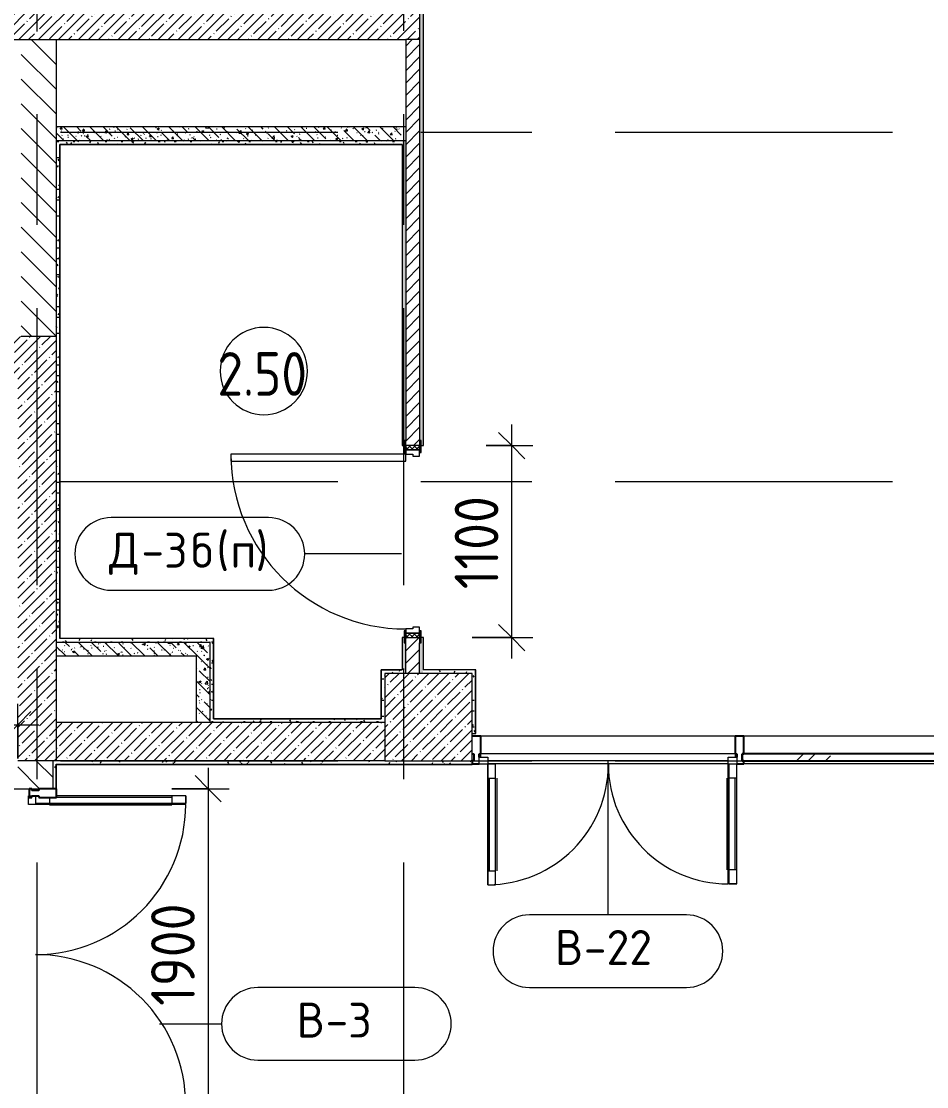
# Model space of a CAD drawing. Header units: millimetres. Extents: x 81632 to 272167, y -8553 to 29000.
# Drawn here: x 98520 to 103702, y 11533 to 17635 of the extents above; entities that cross this region are included whole.
import ezdxf

# ---------------------------------------------------------------- set-up
doc = ezdxf.new("R2010")
doc.units = ezdxf.units.MM
doc.linetypes.add('Осевая', pattern=[3175, 635, -476.25, 1587.5, -476.25])
for name, color, linetype, lineweight in [('A-ANNO-DIMS', 7, 'Continuous', 9), ('A-ANNO-DIMS-100', 7, 'Continuous', 9), ('A-AREA-IDEN', 7, 'Continuous', 9), ('A-DETL-GENF', 7, 'Continuous', 9), ('A-DOOR', 7, 'Continuous', 9), ('A-DOOR-FRAM-2', 7, 'Continuous', 9), ('A-DOOR-IDEN', 7, 'Continuous', 9), ('A-GLAZ-CURT', 7, 'Continuous', 9), ('A-GLAZ-CURT-1', 7, 'Continuous', 25), ('A-GLAZ-CWMG', 7, 'Continuous', 9), ('A-GLAZ-CWMG-1', 7, 'Continuous', 25), ('A-WALL', 7, 'Continuous', 9), ('I-WALL', 7, 'Continuous', 9), ('S-COLS', 7, 'Continuous', 9), ('Оси-2', 7, 'Осевая', 9)]:
    doc.layers.add(name, color=color, linetype=linetype, lineweight=lineweight)
for name, color, linetype, lineweight, true_color in [('A-DOOR-1', 1, 'Continuous', 9, 0xff0000), ('A-DOOR-2', 1, 'Continuous', 13, 0xff0000), ('A-DOOR-FRAM-1', 1, 'Continuous', 13, 0xff0000), ('A-WALL-1', 7, 'Continuous', 9, 0x3c3c3c), ('A-WALL-FNSH-1', 7, 'Continuous', 9, 0x3c3c3c)]:
    doc.layers.add(name, color=color, linetype=linetype, lineweight=lineweight, true_color=true_color)
doc.styles.add('GOST Common', font='GOST_Common.ttf', dxfattribs={"height": 200})
doc.styles.add('GOST Common_1', font='GOST_Common.ttf', dxfattribs={"width": 0.9, "height": 250})
doc.styles.add('ISOCPEUR', font='isocpeur.ttf', dxfattribs={"width": 0.9, "height": 250})
doc.dimstyles.new('ISO-2_5_0_9К_БОЛЬШОЙ', dxfattribs={"dimscale": 304.8, "dimtxt": 248.995294, "dimasz": 0.492126, "dimexe": 0.393701, "dimexo": 0.984252, "dimgap": 0, "dimtad": 1, "dimdec": 0, "dimrnd": 10, "dimzin": 0, "dimdsep": 46, "dimtxsty": 'ISOCPEUR', "dimblk1": 'OBLIQUE', "dimblk2": 'OBLIQUE', "dimsah": 1, "dimcen": 0.09, "dimdle": 0.393701, "dimazin": 0, "dimtfac": 1, "dimtdec": 4, "dimtix": 1, "dimtmove": 0, "dimatfit": 3, "dimfxl": 1, "dimtvp": 1, "dimtolj": 1, "dimtzin": 0, "dimarcsym": 2})
pattern_1 = [(45, (0, 0), (-57.024626, 57.024626), []), (45, (57.025, 0), (-57.024626, 57.024626), [100.806, -20.161, 3.353, -16.808])]
pattern_2 = [(135, (0, 0), (-70.71068, -70.71068), [])]
pattern_3 = [(135, (0, 0), (-75.43415, -75.43415), [106.68, -17.78, 3.556, -17.78]), (135, (0, 75.39), (-75.43415, -75.43415), []), (50, (0, 0), (127.52922, -11.15758), [13.335, -146.685]), (355, (0, 0), (-24.66966, 133.74002), [10.668, -117.348]), (100.451, (10.63, -0.93), (102.85973, 122.58178), [11.333, -124.663]), (46.184, (0, 35.56), (189.75516, -29.43036), [20.002, -220.027]), (96.636, (15.81, 33.1), (166.1822, 173.1996), [17, -186.995]), (351.184, (0, 35.56), (166.18393, 173.19757), [16.002, -176.022]), (21, (17.78, 26.67), (106.13027, -71.58603), [13.335, -146.685]), (326, (17.78, 26.67), (43.26188, 128.93175), [10.668, -117.348]), (71.451, (26.62, 20.7), (149.39198, 57.34505), [11.333, -124.663]), (37.5, (0, 0), (2.162228, 59.188357), [3.353, -112.573, 3.353, -115.773, -117.792]), (37.5, (0, 0), (2.162228, 59.188357), [-235.052, 3.353, -114.44]), (7.5, (0, 0), (46.773857, 70.126152), [3.353, -64.567, 3.353, -109.906, -44.894]), (7.5, (0, 0), (46.773857, 70.126152), [-181.178, 3.353, -41.542]), (327.5, (-39.65, 0), (94.913671, -4.010093), [3.353, -41.097, 3.353, -135.331, -184.023]), (327.5, (-39.65, 0), (94.913671, -4.010093), [-183.134, 3.353, -180.67]), (317.5, (-57.43, 0), (103.69057, 17.79882), [3.353, -54.432, 3.353, -88.748, -130.683]), (317.5, (-57.43, 0), (103.69057, 17.79882), [-149.885, 3.353, -127.33])]
pattern_4 = [(0, (0, 0), (121.92, 30.48), [10.058, -81.382, 10.058, -81.382, -487.68]), (0, (0, 0), (121.92, 30.48), [-182.88, 10.058, -172.822, 10.058, -81.382, -213.36]), (0, (0, 0), (121.92, 30.48), [-457.2, 10.058, -50.902, 10.058, -142.342]), (120, (45.72, 15.24), (-87.356454, 90.345817), [10.058, -81.382, 10.058, -81.382, -487.68]), (120, (45.72, 15.24), (-87.356454, 90.345817), [-182.88, 10.058, -172.822, 10.058, -81.382, -213.36]), (120, (45.72, 15.24), (-87.356454, 90.345817), [-457.2, 10.058, -50.902, 10.058, -142.342]), (240, (60.96, 76.2), (-34.563546, -120.825817), [10.058, -81.382, 10.058, -81.382, -487.68]), (240, (60.96, 76.2), (-34.563546, -120.825817), [-182.88, 10.058, -172.822, 10.058, -81.382, -213.36]), (240, (60.96, 76.2), (-34.563546, -120.825817), [-457.2, 10.058, -50.902, 10.058, -142.342])]

# ---------------------------------------------------------------- blocks, each defined once
blk = doc.blocks.new('110_Дверь_СКБ_1Ст_Внутренняя1 - Д-3б_п_ 1100x2100h_много всего 2-32816779-План заполнения и маркировки дверных проемов 2 этажа в осях 23-33')
at = {"layer": 'A-DOOR'}
h = blk.add_hatch(dxfattribs=at)
h.set_pattern_fill('FP_8', color=256, style=0, pattern_type=2)
h.set_pattern_definition([(135, (1751.41, 104.685), (-14.14214, -14.14214), []), (225, (1751.41, 104.685), (14.14214, -14.14214), [])])
h.paths.add_polyline_path([(537.5, -40), (562.5, -40), (562.5, 40), (537.5, 40)])
at = {"layer": 'A-DOOR-FRAM-2'}
h = blk.add_hatch(dxfattribs=at)
h.set_pattern_fill('FP_9', color=256, style=0, pattern_type=2)
h.set_pattern_definition([(45, (-371.384, 104.685), (-14.1421, 14.1421), []), (135, (-371.384, 104.685), (-14.1421, -14.1421), [])])
h.paths.add_polyline_path([(-537.5, -40), (-512.5, -40), (-512.5, 40), (-537.5, 40)])
at = {"layer": 'A-DOOR-1'}
blk.add_arc((512.5, 40), 1000, 90, 180, dxfattribs=at)
at = {"layer": 'A-DOOR-2'}
for p, q in [((512.5, 1040), (472.5, 1040)), ((472.5, 1040), (472.5, 40)), ((512.5, 40), (512.5, 1040)), ((472.5, 40), (512.5, 40))]:
    blk.add_line(p, q, dxfattribs=at)
at = {"layer": 'A-DOOR-FRAM-1'}
for p, q in [((-497.5, 48), (-567.5, 48)), ((-567.5, 48), (-567.5, 40)), ((-567.5, 40), (-497.5, 40)), ((-512.5, 40), (-537.5, 40)), ((-537.5, 40), (-537.5, -40)), ((-487.5, 40), (-512.5, 40)), ((-512.5, 40), (-512.5, -40)), ((-512.5, -40), (-512.5, 40)), ((-497.5, 40), (-512.5, 40)), ((-512.5, 40), (-512.5, 39)), ((-512.5, 39), (-497.5, 39)), ((-497.5, 40), (-497.5, 48)), ((-497.5, 39), (-497.5, 40)), ((-487.5, 0), (-487.5, 40)), ((-477.5, 0), (-487.5, 0)), ((-477.5, -40), (-477.5, 0)), ((512.5, 0), (502.5, 0)), ((502.5, 0), (502.5, -40)), ((512.5, 40), (512.5, 0)), ((537.5, 40), (512.5, 40)), ((592.5, 48), (522.5, 48)), ((522.5, 48), (522.5, 40)), ((537.5, 40), (522.5, 40)), ((522.5, 40), (522.5, 39)), ((522.5, 40), (592.5, 40)), ((522.5, 39), (537.5, 39)), ((537.5, -40), (537.5, 40)), ((562.5, 40), (537.5, 40)), ((537.5, 40), (537.5, -40)), ((537.5, 39), (537.5, 40)), ((562.5, -40), (562.5, 40)), ((592.5, 40), (592.5, 48)), ((-497.5, -40), (-567.5, -40)), ((-567.5, -40), (-567.5, -48)), ((-567.5, -48), (-497.5, -48)), ((-537.5, -40), (-512.5, -40)), ((-497.5, -39), (-512.5, -39)), ((-512.5, -39), (-512.5, -40)), ((-512.5, -40), (-477.5, -40)), ((-512.5, -40), (-497.5, -40)), ((-497.5, -40), (-497.5, -39)), ((-497.5, -48), (-497.5, -40)), ((502.5, -40), (537.5, -40)), ((537.5, -39), (522.5, -39)), ((522.5, -39), (522.5, -40)), ((522.5, -40), (537.5, -40)), ((592.5, -40), (522.5, -40)), ((522.5, -40), (522.5, -48)), ((522.5, -48), (592.5, -48)), ((537.5, -40), (537.5, -39)), ((537.5, -40), (562.5, -40)), ((592.5, -48), (592.5, -40))]:
    blk.add_line(p, q, dxfattribs=at)
blk = doc.blocks.new('110_Дверь_СКБ_2Ст - Д-6_л__ ДОО_Дв_1450x2100h_Дверь из раздевальной в коридор-25835678-План заполнения и маркировки дверных проемов 2 этажа в осях 23-33')
at = {"layer": 'A-DOOR'}
h = blk.add_hatch(dxfattribs=at)
h.set_pattern_fill('FP_17', color=256, style=0, pattern_type=2)
h.set_pattern_definition([(135, (1576.41, 164.685), (-14.14214, -14.14214), []), (225, (1576.41, 164.685), (14.14214, -14.14214), [])])
h.paths.add_polyline_path([(737.5, -100), (737.5, 100), (712.5, 100), (712.5, -100)])
at = {"layer": 'A-DOOR-FRAM-2'}
h = blk.add_hatch(dxfattribs=at)
h.set_pattern_fill('FP_18', color=256, style=0, pattern_type=2)
h.set_pattern_definition([(45, (-546.384, 164.685), (-14.1421, 14.1421), []), (135, (-546.384, 164.685), (-14.1421, -14.1421), [])])
h.paths.add_polyline_path([(-687.5, -100), (-687.5, 100), (-712.5, 100), (-712.5, -100)])
at = {"layer": 'A-DOOR-1'}
for centre, radius, start, end in [((662.5, 100), 950, 90, 180), ((-637.5, 100), 350, 360, 90)]:
    blk.add_arc(centre, radius, start, end, dxfattribs=at)
at = {"layer": 'A-DOOR-2'}
for p, q in [((662.5, 1050), (612.5, 1050)), ((612.5, 1050), (612.5, 100)), ((662.5, 100), (662.5, 1050)), ((-637.5, 450), (-637.5, 100)), ((-587.5, 450), (-637.5, 450)), ((-587.5, 100), (-587.5, 450)), ((-637.5, 100), (-587.5, 100)), ((612.5, 100), (662.5, 100))]:
    blk.add_line(p, q, dxfattribs=at)
at = {"layer": 'A-DOOR-FRAM-1'}
for p, q in [((-672.5, 108), (-742.5, 108)), ((-742.5, 108), (-742.5, 100)), ((-742.5, 100), (-672.5, 100)), ((-687.5, 100), (-712.5, 100)), ((-712.5, 100), (-712.5, -100)), ((-637.5, 100), (-687.5, 100)), ((-687.5, 100), (-687.5, 20)), ((-687.5, -100), (-687.5, 100)), ((-672.5, 100), (-672.5, 108)), ((-637.5, 50), (-637.5, 100)), ((662.5, 100), (662.5, 50)), ((712.5, 100), (662.5, 100)), ((767.5, 108), (697.5, 108)), ((697.5, 108), (697.5, 100)), ((697.5, 100), (767.5, 100)), ((712.5, 20), (712.5, 100)), ((737.5, 100), (712.5, 100)), ((712.5, 100), (712.5, -100)), ((737.5, -100), (737.5, 100)), ((767.5, 100), (767.5, 108)), ((-687.5, 20), (-627.5, 20)), ((-672.5, 20), (-687.5, 20)), ((-687.5, 20), (-687.5, -100)), ((-672.5, -100), (-672.5, 20)), ((-627.5, 50), (-637.5, 50)), ((-627.5, 20), (-627.5, 50)), ((662.5, 50), (652.5, 50)), ((652.5, 50), (652.5, 20)), ((652.5, 20), (712.5, 20)), ((712.5, 20), (697.5, 20)), ((697.5, 20), (697.5, -100)), ((712.5, -100), (712.5, 20)), ((-672.5, -100), (-742.5, -100)), ((-742.5, -100), (-742.5, -108)), ((-742.5, -108), (-672.5, -108)), ((-712.5, -100), (-687.5, -100)), ((-687.5, -100), (-672.5, -100)), ((-672.5, -108), (-672.5, -100)), ((697.5, -100), (712.5, -100)), ((767.5, -100), (697.5, -100)), ((697.5, -100), (697.5, -108)), ((697.5, -108), (767.5, -108)), ((712.5, -100), (737.5, -100)), ((767.5, -108), (767.5, -100))]:
    blk.add_line(p, q, dxfattribs=at)
blk = doc.blocks.new('BSC_Колонна _Прямоугольная - 500х500-17857564-План заполнения и маркировки дверных проемов 2 этажа в осях 23-33')
at = {"layer": 'S-COLS'}
h = blk.add_hatch(dxfattribs=at)
h.set_pattern_fill('FP_35', color=256, style=0, pattern_type=2)
h.set_pattern_definition([(45, (-100850, -13650), (-57.024626, 57.024626), []), (45, (-100792.975, -13650), (-57.024626, 57.024626), [100.806, -20.161, 3.353, -16.808])])
h.paths.add_polyline_path([(-250, -250), (250, -250), (250, 250), (-250, 250), (-250, -107.6)])
for p, q in [((250, 250), (-250, 250)), ((-250, 250), (-250, -250)), ((250, -250), (250, 250)), ((-250, -250), (250, -250))]:
    blk.add_line(p, q, dxfattribs=at)
blk = doc.blocks.new('Дверь_Витражная_остекление_ - ВВ-7 остекление-32349468-План заполнения и маркировки дверных проемов 2 этажа в осях 23-33')
at = {"layer": 'A-DETL-GENF'}
for p, q in [((-815, -20), (-860, -20)), ((-860, -880), (-860, -20)), ((-815, -20), (-860, -20)), ((-860, -20), (-860, -880)), ((-815, -880), (-815, -20)), ((-815, -880), (-815, -20)), ((865, -880), (865, -20)), ((865, -20), (865, -880)), ((-860, -100), (-815, -100)), ((-850, -800), (-850, -100)), ((-806, -800), (-806, -100)), ((856, -800), (856, -100)), ((900, -100), (865, -100)), ((900, -800), (900, -140)), ((910, -880), (910, -140)), ((910, -880), (910, -140)), ((-860, -800), (-815, -800)), ((910, -800), (865, -800)), ((-860, -880), (-815, -880)), ((-860, -880), (-815, -880)), ((910, -880), (865, -880)), ((865, -880), (910, -880))]:
    blk.add_line(p, q, dxfattribs=at)
at = {"layer": 'A-DOOR-1'}
for p, q in [((-860, -880), (-860, -20)), ((860, -880), (860, -20))]:
    blk.add_line(p, q, dxfattribs=at)
for centre, start, end in [((-860, -20), 270, 0), ((860, -20), 180, 270)]:
    blk.add_arc(centre, 860, start, end, dxfattribs=at)
at = {"layer": 'A-DOOR-2'}
for p, q in [((-910, 20), (-860, 20)), ((-910, -20), (-910, 20)), ((-860, 20), (-860, -20)), ((860, 20), (910, 20)), ((860, -20), (860, 20)), ((910, 20), (910, -20)), ((-860, -20), (-910, -20)), ((910, -20), (860, -20))]:
    blk.add_line(p, q, dxfattribs=at)
blk = doc.blocks.new('Прямоугольный импост - Импост структурный с накладкой - 160мм Темный-32348142-План заполнения и маркировки дверных проемов 2 этажа в осях 23-33')
at = {"layer": 'A-GLAZ-CWMG-1'}
for p, q in [((0, 17), (-50, 17)), ((-50, 17), (-50, 0)), ((-50, 0), (-40, 0)), ((-40, 0), (-40, -40)), ((-10, -40), (-10, 0)), ((-10, 0), (0, 0)), ((0, 0), (0, 17)), ((-40, -40), (-50, -40)), ((-50, -40), (-50, -140)), ((0, -40), (-10, -40)), ((0, -140), (0, -40)), ((-50, -140), (0, -140))]:
    blk.add_line(p, q, dxfattribs=at)
blk = doc.blocks.new('Дверь_Витражная_остекление_ - ВВ-22-32429667-План заполнения и маркировки дверных проемов 2 этажа в осях 23-33')
at = {"layer": 'A-DETL-GENF'}
for p, q in [((-642.5, -20), (-687.5, -20)), ((-687.5, -710), (-687.5, -20)), ((-642.5, -20), (-687.5, -20)), ((-687.5, -20), (-687.5, -710)), ((-642.5, -710), (-642.5, -20)), ((-642.5, -710), (-642.5, -20)), ((692.5, -705), (692.5, -20)), ((692.5, -20), (692.5, -705)), ((737.5, -705), (737.5, -20)), ((737.5, -705), (737.5, -20)), ((-687.5, -100), (-642.5, -100)), ((-677.5, -630), (-677.5, -100)), ((-633.5, -630), (-633.5, -100)), ((683.5, -625), (683.5, -100)), ((737.5, -100), (692.5, -100)), ((727.5, -625), (727.5, -100)), ((-687.5, -630), (-642.5, -630)), ((737.5, -625), (692.5, -625)), ((-687.5, -710), (-642.5, -710)), ((-687.5, -710), (-642.5, -710)), ((737.5, -705), (692.5, -705)), ((692.5, -705), (737.5, -705))]:
    blk.add_line(p, q, dxfattribs=at)
at = {"layer": 'A-DOOR-1'}
for p, q in [((-687.5, -710), (-687.5, -20)), ((687.5, -705), (687.5, -20))]:
    blk.add_line(p, q, dxfattribs=at)
for centre, radius, start, end in [((-687.5, -20), 690, 270, 0), ((687.5, -20), 685, 180, 270)]:
    blk.add_arc(centre, radius, start, end, dxfattribs=at)
at = {"layer": 'A-DOOR-2'}
for p, q in [((-737.5, 20), (-687.5, 20)), ((-737.5, -20), (-737.5, 20)), ((-687.5, 20), (-687.5, -20)), ((687.5, 20), (737.5, 20)), ((687.5, -20), (687.5, 20)), ((737.5, 20), (737.5, -20)), ((-687.5, -20), (-737.5, -20)), ((737.5, -20), (687.5, -20))]:
    blk.add_line(p, q, dxfattribs=at)
blk = doc.blocks.new('Прямоугольный импост - Импост структурный с накладкой - 160мм Темный-30755595-План заполнения и маркировки дверных проемов 2 этажа в осях 23-33')
at = {"layer": 'A-GLAZ-CWMG-1'}
for p, q in [((0, 17), (-40, 17)), ((-10, -40), (-10, 0)), ((-10, 0), (0, 0)), ((0, 0), (0, 17)), ((-40, -40), (-50, -40)), ((-50, -40), (-50, -140)), ((-40, -20), (-40, -40)), ((0, -40), (-10, -40)), ((-50, -140), (0, -140))]:
    blk.add_line(p, q, dxfattribs=at)
blk = doc.blocks.new('Прямоугольный импост - Импост структурный с накладкой - 160мм Темный-32427025-План заполнения и маркировки дверных проемов 2 этажа в осях 23-33')
at = {"layer": 'A-GLAZ-CWMG'}
for p, q in [((102605, 13540), (101150, 13540)), ((101150, 13420), (101150, 13440)), ((102605, 13440), (101150, 13440)), ((102605, 13440), (102605, 13420)), ((102565, 13400), (101190, 13400)), ((102565, 13383), (101190, 13383))]:
    blk.add_line(p, q, dxfattribs=at)
blk = doc.blocks.new('Системная панель - Стекло - 40мм-32427252-План заполнения и маркировки дверных проемов 2 этажа в осях 23-33')
at = {"layer": 'A-GLAZ-CURT'}
h = blk.add_hatch(dxfattribs=at)
h.set_pattern_fill('FP_43', color=256, style=0, pattern_type=2)
h.set_pattern_definition([(45, (-103465, -13300), (-282.8427, 282.8427), [200, -600]), (45, (-103665, -13400), (-282.8427, 282.8427), [600, -200]), (45, (-103265, -13500), (-282.8427, 282.8427), [200, -600])])
h.paths.add_polyline_path([(-720, 0), (720, 0), (720, 40), (-720, 40)])
at = {"layer": 'A-GLAZ-CURT-1'}
for p, q in [((720, 40), (-720, 40)), ((-720, 40), (-720, 0)), ((-720, 0), (720, 0)), ((720, 0), (720, 40))]:
    blk.add_line(p, q, dxfattribs=at)
blk = doc.blocks.new('Прямоугольный импост - Импост структурный с накладкой - 160мм Темный-32427244-План заполнения и маркировки дверных проемов 2 этажа в осях 23-33')
at = {"layer": 'A-GLAZ-CWMG-1'}
for p, q in [((-15, 17), (25, 17)), ((25, 0), (15, 0)), ((15, 0), (15, -40)), ((25, 17), (25, 0)), ((-25, -140), (-25, -40)), ((-25, -40), (-15, -40)), ((-15, -40), (-15, -20)), ((15, -40), (25, -40)), ((25, -40), (25, -140)), ((25, -140), (-25, -140))]:
    blk.add_line(p, q, dxfattribs=at)
blk = doc.blocks.new('Прямоугольный импост - Импост структурный с накладкой - 160мм Темный-32427250-План заполнения и маркировки дверных проемов 2 этажа в осях 23-33')
at = {"layer": 'A-GLAZ-CWMG'}
for p, q in [((104075, 13540), (102655, 13540)), ((104075, 13383), (102655, 13383))]:
    blk.add_line(p, q, dxfattribs=at)
blk = doc.blocks.new('М_двери - Типоразмер_рамка-25223575-План заполнения и маркировки дверных проемов 2 этажа в осях 23-33')
at = {"layer": 'A-DOOR-IDEN'}
for p, q in [((4.496, 2.08), (-4.496, 2.08)), ((-4.496, -2.08), (4.496, -2.08))]:
    blk.add_line(p, q, dxfattribs=at)
for centre, start, end in [((-4.496, 0), 90, 270), ((4.496, 0), 270, 90)]:
    blk.add_arc(centre, 2.08, start, end, dxfattribs=at)
blk = doc.blocks.new('DIMBLOCK41-План заполнения и маркировки дверных проемов 2 этажа в осях 23-33')
at = {"layer": 'A-ANNO-DIMS-100'}
for p, q in [((97800, 13860), (97800, 13486.4)), ((97800, 13606.4), (97800, 13860)), ((98500, 13412.4), (98500, 13726.4)), ((97680, 13606.4), (98620, 13606.4)), ((98500, 13606.4), (98500, 13412.4))]:
    blk.add_line(p, q, dxfattribs=at)
at = {"layer": 'A-ANNO-DIMS-100', "lineweight": 20}
for p, q in [((97800, 13606.4), (97875, 13681.4)), ((98500, 13606.4), (98575, 13681.4)), ((97800, 13606.4), (97725, 13531.4)), ((98500, 13606.4), (98425, 13531.4))]:
    blk.add_line(p, q, dxfattribs=at)
at = {"layer": 'A-ANNO-DIMS-100', "color": 0, "insert": (97913, 13933), "char_height": 250, "width": 568.858, "attachment_point": 1, "line_spacing_factor": 1.149209, "style": 'ISOCPEUR'}
blk.add_mtext('700', dxfattribs=at)
blk = doc.blocks.new('_Oblique')
at = {"color": 0, "linetype": 'ByBlock', "lineweight": -2}
blk.add_line((-0.5, -0.5), (0.5, 0.5), dxfattribs=at)
blk = doc.blocks.new('DIMBLOCK43-План заполнения и маркировки дверных проемов 2 этажа в осях 23-33')
at = {"layer": 'A-ANNO-DIMS-100'}
for p, q in [((101327.1, 13985), (101327.1, 15325)), ((101180, 15205), (101447.1, 15205)), ((101327.1, 15205), (101180, 15205)), ((101100, 14105), (101447.1, 14105)), ((101327.1, 14105), (101100, 14105))]:
    blk.add_line(p, q, dxfattribs=at)
at = {"layer": 'A-ANNO-DIMS-100', "lineweight": 20}
for p, q in [((101327.1, 15205), (101252.1, 15280)), ((101327.1, 15205), (101402.1, 15130)), ((101327.1, 14105), (101252.1, 14180)), ((101327.1, 14105), (101402.1, 14030))]:
    blk.add_line(p, q, dxfattribs=at)
at = {"layer": 'A-ANNO-DIMS-100', "color": 0, "insert": (101000.5, 14382.1), "char_height": 250, "width": 655.049, "attachment_point": 1, "rotation": 90, "line_spacing_factor": 1.149209, "style": 'ISOCPEUR'}
blk.add_mtext('1100', dxfattribs=at)
blk = doc.blocks.new('Марка_Помещения - Номер-25198446-План заполнения и маркировки дверных проемов 2 этажа в осях 23-33')
at = {"layer": 'A-AREA-IDEN'}
for start, end in [(360, 180), (180, 360)]:
    blk.add_arc((0, 0), 2.5, start, end, dxfattribs=at)
blk = doc.blocks.new('DIMBLOCK53-План заполнения и маркировки дверных проемов 2 этажа в осях 23-33')
at = {"layer": 'A-ANNO-DIMS-100', "lineweight": 20}
for p, q in [((99589.4, 13240), (99514.4, 13315)), ((99589.4, 13240), (99664.4, 13165)), ((99589.4, 11341), (99514.4, 11416)), ((99589.4, 11341), (99664.4, 11266))]:
    blk.add_line(p, q, dxfattribs=at)
at = {"layer": 'A-ANNO-DIMS-100'}
for p, q in [((99589.4, 13360), (99589.4, 11221)), ((99381, 13240), (99709.4, 13240)), ((99589.4, 13240), (99381, 13240)), ((99395.5, 11341), (99709.4, 11341)), ((99589.4, 11341), (99395.5, 11341))]:
    blk.add_line(p, q, dxfattribs=at)
at = {"layer": 'A-ANNO-DIMS-100', "color": 0, "insert": (99262.8, 11996), "char_height": 250, "width": 706.764, "attachment_point": 1, "rotation": 90, "line_spacing_factor": 1.149209, "style": 'ISOCPEUR'}
blk.add_mtext('1900', dxfattribs=at)

msp = doc.modelspace()

# ---------------------------------------------------------------- hatches: boundary and pattern name
at = {"layer": 'I-WALL'}
h = msp.add_hatch(dxfattribs=at)
h.set_pattern_fill('FP_38', color=256, style=0, pattern_type=2)
h.set_pattern_definition(pattern_4)
h.paths.add_polyline_path([(100820, 13900), (100820, 14105), (100808, 14105), (100808, 14075), (100800, 14075), (100800, 13900)])
h.paths.add_polyline_path([(100820, 15205), (100820, 20755), (100800, 20755), (100800, 15235), (100808, 15235), (100808, 15205)])
h = msp.add_hatch(dxfattribs=at)
h.set_pattern_fill('FP_2', color=256, style=0, pattern_type=2)
h.set_pattern_definition(pattern_1)
h.paths.add_polyline_path([(100800, 17530), (100800, 17750), (94580, 17750), (94580, 17530), (100720, 17530)])
h = msp.add_hatch(dxfattribs=at)
h.set_pattern_fill('FP_4', color=256, style=0, pattern_type=2)
h.set_pattern_definition(pattern_2)
h.paths.add_polyline_path([(98520, 15830), (98720, 15830), (98720, 17530), (98520, 17530), (98520, 17002.6)])
h = msp.add_hatch(dxfattribs=at)
h.set_pattern_fill('FP_5', color=256, style=0, pattern_type=2)
h.set_pattern_definition([(45, (0, 0), (-35.35534, 35.35534), [])])
h.paths.add_polyline_path([(100800, 13900), (100800, 14105), (100720, 14105), (100720, 13900)])
h.paths.add_polyline_path([(100720, 15205), (100800, 15205), (100800, 17530), (100720, 17530), (100720, 15235)])
h = msp.add_hatch(dxfattribs=at)
h.set_pattern_fill('FP_19', color=256, style=0, pattern_type=2)
h.set_pattern_definition(pattern_3)
h.paths.add_polyline_path([(100720, 16950), (100720, 17030), (98720, 17030), (98720, 16950), (100700, 16950)])
h = msp.add_hatch(dxfattribs=at)
h.set_pattern_fill('FP_38', color=256, style=0, pattern_type=2)
h.set_pattern_definition(pattern_4)
h.paths.add_polyline_path([(100699, 16930), (100700, 16930), (100700, 16950), (98720, 16950), (98720, 16930), (99833.5, 16930)])
h = msp.add_hatch(dxfattribs=at)
h.set_pattern_fill('FP_38', color=256, style=0, pattern_type=2)
h.set_pattern_definition(pattern_4)
h.paths.add_polyline_path([(98740, 14080), (98740, 16930), (98720, 16930), (98720, 14080)])
h = msp.add_hatch(dxfattribs=at)
h.set_pattern_fill('FP_38', color=256, style=0, pattern_type=2)
h.set_pattern_definition(pattern_4)
h.paths.add_polyline_path([(100712, 13920), (100720, 13920), (100720, 14075), (100712, 14075), (100712, 14105), (100700, 14105), (100700, 13920)])
h.paths.add_polyline_path([(100712, 15205), (100712, 15235), (100720, 15235), (100720, 16950), (100700, 16950), (100700, 15205)])
h = msp.add_hatch(dxfattribs=at)
h.set_pattern_fill('FP_2', color=256, style=0, pattern_type=2)
h.set_pattern_definition(pattern_1)
h.paths.add_polyline_path([(98500, 15610), (98720, 15610), (98720, 15830), (97200, 15830), (97200, 15610), (97290.5, 15610)])
h.paths.add_polyline_path([(94800, 15610), (95850, 15610), (95850, 15830), (94800, 15830)])
h = msp.add_hatch(dxfattribs=at)
h.set_pattern_fill('FP_2', color=256, style=0, pattern_type=2)
h.set_pattern_definition(pattern_1)
h.paths.add_polyline_path([(98500, 13400), (98720, 13400), (98720, 15610), (98500, 15610), (98500, 13480)])
h = msp.add_hatch(dxfattribs=at)
h.set_pattern_fill('FP_38', color=256, style=0, pattern_type=2)
h.set_pattern_definition(pattern_4)
h.paths.add_polyline_path([(99620, 14080), (99620, 14100), (98740, 14100), (98740, 14080), (99600, 14080)])
h = msp.add_hatch(dxfattribs=at)
h.set_pattern_fill('FP_19', color=256, style=0, pattern_type=2)
h.set_pattern_definition(pattern_3)
h.paths.add_polyline_path([(99600, 14000), (99600, 14080), (98720, 14080), (98720, 14000), (99520, 14000)])
h = msp.add_hatch(dxfattribs=at)
h.set_pattern_fill('FP_38', color=256, style=0, pattern_type=2)
h.set_pattern_definition(pattern_4)
h.paths.add_polyline_path([(99620, 13620), (99620, 14080), (99600, 14080), (99600, 13620)])
h = msp.add_hatch(dxfattribs=at)
h.set_pattern_fill('FP_19', color=256, style=0, pattern_type=2)
h.set_pattern_definition(pattern_3)
h.paths.add_polyline_path([(99600, 13620), (99600, 14000), (99520, 14000), (99520, 13620)])
h = msp.add_hatch(dxfattribs=at)
h.set_pattern_fill('FP_38', color=256, style=0, pattern_type=2)
h.set_pattern_definition(pattern_4)
h.paths.add_polyline_path([(100600, 13620), (100600, 13920), (100580, 13920), (100580, 13620)])
h = msp.add_hatch(dxfattribs=at)
h.set_pattern_fill('FP_38', color=256, style=0, pattern_type=2)
h.set_pattern_definition(pattern_4)
h.paths.add_polyline_path([(100600, 13900), (100720, 13900), (100720, 13920), (100600, 13920)])
h = msp.add_hatch(dxfattribs=at)
h.set_pattern_fill('FP_38', color=256, style=0, pattern_type=2)
h.set_pattern_definition(pattern_4)
h.paths.add_polyline_path([(101120, 13900), (101120, 13920), (100820, 13920), (100820, 13900), (101105, 13900)])
h = msp.add_hatch(dxfattribs=at)
h.set_pattern_fill('FP_38', color=256, style=0, pattern_type=2)
h.set_pattern_definition(pattern_4)
h.paths.add_polyline_path([(101100, 13557), (101120, 13557), (101120, 13900), (101100, 13900)])
h = msp.add_hatch(dxfattribs=at)
h.set_pattern_fill('FP_2', color=256, style=0, pattern_type=2)
h.set_pattern_definition(pattern_1)
h.paths.add_polyline_path([(99833.5, 13400), (100600, 13400), (100600, 13620), (98720, 13620), (98720, 13400)])
h = msp.add_hatch(dxfattribs=at)
h.set_pattern_fill('FP_38', color=256, style=0, pattern_type=2)
h.set_pattern_definition(pattern_4)
h.paths.add_polyline_path([(100580, 13620), (100580, 13640), (99620, 13640), (99620, 13620), (100447.5, 13620)])
h = msp.add_hatch(dxfattribs=at)
h.set_pattern_fill('FP_4', color=256, style=0, pattern_type=2)
h.set_pattern_definition(pattern_2)
h.paths.add_polyline_path([(98700, 11320), (98700, 11340), (98500, 11340), (98500, 11320)])
h.paths.add_polyline_path([(98562, 13240), (98700, 13240), (98700, 13400), (98500, 13400), (98500, 13240)])
h = msp.add_hatch(dxfattribs=at)
h.set_pattern_fill('FP_38', color=256, style=0, pattern_type=2)
h.set_pattern_definition(pattern_4)
h.paths.add_polyline_path([(98720, 13240), (98720, 13400), (98700, 13400), (98700, 13240)])
h = msp.add_hatch(dxfattribs=at)
h.set_pattern_fill('FP_38', color=256, style=0, pattern_type=2)
h.set_pattern_definition(pattern_4)
h.paths.add_polyline_path([(100600, 13380), (101100, 13380), (101100, 13400), (98720, 13400), (98720, 13380), (99833.5, 13380)])

# ---------------------------------------------------------------- linework, layer by layer
at = {"layer": 'A-DOOR-IDEN'}
for p, q in [((100696.6, 14584.3), (100142.1, 14584.3)), ((101877.5, 13400), (101877.5, 12517.4)), ((99310.6, 11893.4), (99665.7, 11893.4))]:
    msp.add_line(p, q, dxfattribs=at)
at = {"layer": 'A-WALL'}
for p, q in [((100800, 20767.5), (100800, 15235)), ((100820, 20775), (100820, 15205)), ((98720, 17530), (98720, 13400)), ((100800, 17530), (100720, 17530)), ((100700, 16930), (98740, 16930)), ((98740, 16930), (98740, 14100)), ((100720, 16950), (100720, 15235)), ((98720, 15830), (98520, 15830)), ((100820, 14105), (100820, 13920)), ((98720, 14080), (99600, 14080)), ((100720, 13900), (100720, 14075)), ((100800, 13900), (100800, 14075)), ((101120, 13920), (100820, 13920)), ((100600, 13620), (99600, 13620)), ((99620, 13640), (100447.5, 13640)), ((100600, 13400), (98700, 13400)), ((98720, 13240), (98720, 13380))]:
    msp.add_line(p, q, dxfattribs=at)
at = {"layer": 'A-WALL-1'}
for p, q in [((97720, 17530), (100720, 17530)), ((100720, 17530), (100720, 16950)), ((100720, 17030), (98720, 17030)), ((100720, 16950), (98720, 16950)), ((100700, 16930), (100700, 15205)), ((100700, 15205), (100712, 15205)), ((100808, 15205), (100820, 15205)), ((99620, 14100), (98740, 14100)), ((99620, 13640), (99620, 14100)), ((100712, 14105), (100700, 14105)), ((100700, 14105), (100700, 13920)), ((100820, 14105), (100808, 14105)), ((99600, 13620), (99600, 14080)), ((98720, 14000), (99520, 14000)), ((99520, 14000), (99520, 13620)), ((100700, 13920), (100699, 13920)), ((101120, 13557), (101120, 13920)), ((99600, 13620), (98720, 13620)), ((100580, 13641), (100580, 13640)), ((101100, 13557), (101120, 13557)), ((98720, 13400), (98500, 13400)), ((98700, 13400), (98700, 13240)), ((98720, 13400), (98720, 13400)), ((98720, 13380), (101100, 13380)), ((101100, 13380), (101100, 13400)), ((98480, 13240), (98720, 13240))]:
    msp.add_line(p, q, dxfattribs=at)
at = {"layer": 'A-WALL-FNSH-1'}
for p, q in [((100821, 15205), (100821, 20754)), ((98741, 16929), (100699, 16929)), ((98741, 14100), (98741, 16929)), ((100699, 16929), (100699, 15205)), ((100699, 15205), (100700, 15205)), ((100820, 15205), (100821, 15205)), ((99621, 14101), (98740, 14101)), ((99621, 13641), (99621, 14101)), ((100700, 14105), (100699, 14105)), ((100699, 14105), (100699, 13921)), ((100821, 14105), (100820, 14105)), ((100821, 13921), (100821, 14105)), ((100579, 13921), (100579, 13641)), ((100699, 13921), (100579, 13921)), ((100580, 13641), (100580, 13920)), ((100580, 13920), (100699, 13920)), ((101121, 13921), (100821, 13921)), ((101121, 13557), (101121, 13921)), ((100579, 13641), (99621, 13641)), ((100447.5, 13640), (100580, 13640)), ((101120, 13557), (101121, 13557)), ((98721, 13240), (98721, 13379)), ((98721, 13379), (101100, 13379)), ((101100, 13379), (101100, 13380)), ((98720, 13240), (98721, 13240))]:
    msp.add_line(p, q, dxfattribs=at)
at = {"layer": 'Оси-2'}
for p, q in [((100710, 593.7), (100710, 19528.3)), ((98610, 593.7), (98610, 19415.1)), ((84932.5, 17000), (122760, 17000)), ((84932.5, 15000), (122160, 15000)), ((84932.5, 13400), (119719, 13400))]:
    msp.add_line(p, q, dxfattribs=at)

# ---------------------------------------------------------------- block references
at = {"layer": 'A-AREA-IDEN', "xscale": 99.99999999999993, "yscale": 99.99999999999993, "zscale": 99.99999999999993}
msp.add_blockref('Марка_Помещения - Номер-25198446-План заполнения и маркировки дверных проемов 2 этажа в осях 23-33', (99907.9, 15631.8), dxfattribs=at)
at = {"layer": 'A-DOOR-1'}
for name, p, rotation in [('110_Дверь_СКБ_1Ст_Внутренняя1 - Д-3б_п_ 1100x2100h_много всего 2-32816779-План заполнения и маркировки дверных проемов 2 этажа в осях 23-33', (100760, 14642.5), 90), ('Дверь_Витражная_остекление_ - ВВ-7 остекление-32349468-План заполнения и маркировки дверных проемов 2 этажа в осях 23-33', (98581, 12290), 89.99999999999993)]:
    msp.add_blockref(name, p, dxfattribs=dict(at, rotation=rotation))
for name, p in [('Дверь_Витражная_остекление_ - ВВ-22-32429667-План заполнения и маркировки дверных проемов 2 этажа в осях 23-33', (101877.5, 13400)), ('110_Дверь_СКБ_2Ст - Д-6_л__ ДОО_Дв_1450x2100h_Дверь из раздевальной в коридор-25835678-План заполнения и маркировки дверных проемов 2 этажа в осях 23-33', (104357.5, 10500))]:
    msp.add_blockref(name, p, dxfattribs=at)
at = {"layer": 'A-DOOR-IDEN', "xscale": 99.99999999999993, "yscale": 99.99999999999993, "zscale": 99.99999999999993}
for p in [(99484.4, 14584.3), (101877.5, 12309.4), (100323.3, 11893.4)]:
    msp.add_blockref('М_двери - Типоразмер_рамка-25223575-План заполнения и маркировки дверных проемов 2 этажа в осях 23-33', p, dxfattribs=at)
at = {"layer": 'A-GLAZ-CURT'}
msp.add_blockref('Системная панель - Стекло - 40мм-32427252-План заполнения и маркировки дверных проемов 2 этажа в осях 23-33', (103365, 13400), dxfattribs=at)
at = {"layer": 'A-GLAZ-CWMG'}
for name, p, rotation in [('Прямоугольный импост - Импост структурный с накладкой - 160мм Темный-30755595-План заполнения и маркировки дверных проемов 2 этажа в осях 23-33', (101100, 13400), 180), ('Прямоугольный импост - Импост структурный с накладкой - 160мм Темный-32348142-План заполнения и маркировки дверных проемов 2 этажа в осях 23-33', (98581, 13240), 89.99999999999993)]:
    msp.add_blockref(name, p, dxfattribs=dict(at, rotation=rotation))
for name in ['Прямоугольный импост - Импост структурный с накладкой - 160мм Темный-32427025-План заполнения и маркировки дверных проемов 2 этажа в осях 23-33', 'Прямоугольный импост - Импост структурный с накладкой - 160мм Темный-32427250-План заполнения и маркировки дверных проемов 2 этажа в осях 23-33']:
    msp.add_blockref(name, (0, 0), dxfattribs=at)
at = {"layer": 'A-GLAZ-CWMG', "extrusion": (0, 0, -1), "rotation": 180}
msp.add_blockref('Прямоугольный импост - Импост структурный с накладкой - 160мм Темный-32427244-План заполнения и маркировки дверных проемов 2 этажа в осях 23-33', (-102630, 13400), dxfattribs=at)
at = {"layer": 'S-COLS'}
msp.add_blockref('BSC_Колонна _Прямоугольная - 500х500-17857564-План заполнения и маркировки дверных проемов 2 этажа в осях 23-33', (100850, 13650), dxfattribs=at)

# ---------------------------------------------------------------- texts
at = {"layer": 'A-AREA-IDEN', "insert": (99642.2, 15740.4), "char_height": 250, "width": 663.797, "attachment_point": 1, "style": 'GOST Common_1'}
msp.add_mtext('2.50', dxfattribs=at)
at = {"layer": 'A-DOOR-IDEN', "char_height": 200, "attachment_point": 1, "style": 'GOST Common'}
for s, insert, width in [('\\fGOST Common|b0|i0|c204|p34|;Д', (99022.2, 14705.6), 224.472), ('-3', (99207.4, 14705.6), 344.726), ('\\fGOST Common|b0|i0|c204|p34|;б', (99491.8, 14705.6), 176.371), ('\\fGOST Common|b0|i0|c204|p34|;(', (99637.3, 14705.6), 96.202), ('\\fGOST Common|b0|i0|c204|p34|;)', (99862.2, 14705.6), 96.202), ('\\fGOST Common|b0|i0|c204|p34|;п', (99716.7, 14705.6), 176.371), ('\\fGOST Common|b0|i0|c204|p34|;В', (101574.3, 12430.6), 200.422), ('-22', (101739.6, 12430.6), 529.114), ('\\fGOST Common|b0|i0|c204|p34|;В', (100096.1, 12014.6), 200.422), ('-3', (100261.4, 12014.6), 344.726)]:
    msp.add_mtext(s, dxfattribs=dict(at, insert=insert, width=width))

# ---------------------------------------------------------------- dimensions: what is measured, and where the dimension line sits
at = {"layer": 'A-ANNO-DIMS'}
for base, p1, p2, override, picture, middle in [((101327.1, 15205), (100800, 14105), (100880, 15205), {"dimpost": '<>', "dimfxl": 1102.905254}, 'DIMBLOCK43-План заполнения и маркировки дверных проемов 2 этажа в осях 23-33', (101202.1, 14655)), ((99589.4, 11341), (99081, 13240), (99695.5, 11341), {"dimpost": '<>', "dimfxl": 1995.935809}, 'DIMBLOCK53-План заполнения и маркировки дверных проемов 2 этажа в осях 23-33', (99464.4, 12290.5))]:
    dim = msp.add_linear_dim(base=base, p1=p1, p2=p2, angle=90, dimstyle='ISO-2_5_0_9К_БОЛЬШОЙ', override=override, dxfattribs=at)
    dim.commit()
    dim.dimension.update_dxf_attribs({"geometry": picture, "text_midpoint": middle})
dim = msp.add_linear_dim(base=(98500, 13606.4), p1=(97800, 13560), p2=(98500, 13712.4), dimstyle='ISO-2_5_0_9К_БОЛЬШОЙ', override={"dimpost": '<>', "dimfxl": 716.402559}, dxfattribs=at)
dim.commit()
dim.dimension.update_dxf_attribs({"geometry": 'DIMBLOCK41-План заполнения и маркировки дверных проемов 2 этажа в осях 23-33', "text_midpoint": (98150, 13731.4)})

doc.saveas('drawing.dxf')
